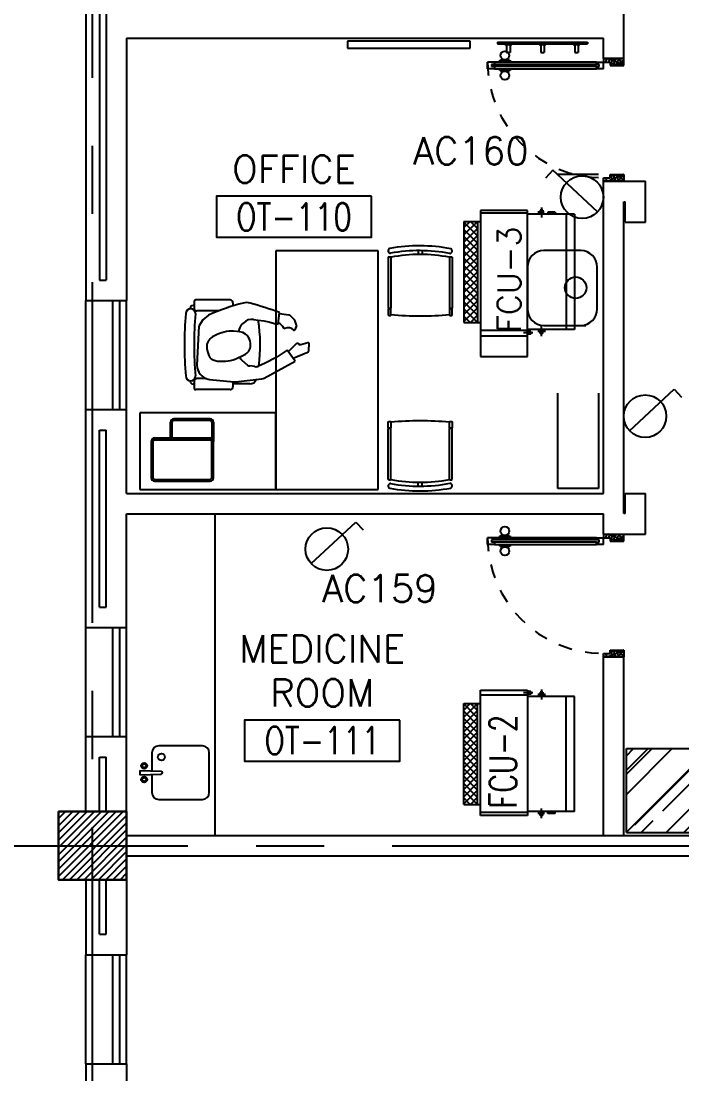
# Model space of a CAD drawing. Extents: x -0.4 to 91.9, y -1.1 to 78.4.
# Drawn here: x 9.62 to 14.48, y 48.49 to 56.22 of the extents above; entities that cross this region are included whole.
import ezdxf
from ezdxf.enums import TextEntityAlignment as Align

# ---------------------------------------------------------------- set-up
doc = ezdxf.new("R2010")
doc.units = 0
doc.header["$MEASUREMENT"] = 0
doc.header["$PDMODE"] = 34
doc.linetypes.add('CENTERX2', pattern=[4, 2.5, -0.5, 0.5, -0.5])
doc.linetypes.add('HIDDEN', pattern=[0.375, 0.25, -0.125])
doc.layers.get('0').update_dxf_attribs({"color": 11, "linetype": 'CONTINUOUS'})
doc.layers.get('DEFPOINTS').update_dxf_attribs({"color": 11, "linetype": 'CONTINUOUS'})
for name, color, linetype in [('AX-DIM', 11, 'CONTINUOUS'), ('AXES', 11, 'CENTERX2'), ('COL', 11, 'CONTINUOUS'), ('COUNTER', 11, 'CONTINUOUS'), ('DOOR', 11, 'CONTINUOUS'), ('E-SOCKETS', 4, 'CONTINUOUS'), ('FCU', 7, 'CONTINUOUS'), ('HAT', 11, 'CONTINUOUS'), ('INSUL', 11, 'CONTINUOUS'), ('NON-MEDICAL', 11, 'CONTINUOUS'), ('RM-BOX', 11, 'CONTINUOUS'), ('RM-NAME', 11, 'CONTINUOUS'), ('RM-NO', 11, 'CONTINUOUS'), ('TEXTN', 2, 'CONTINUOUS'), ('WALL', 11, 'CONTINUOUS'), ('WIN', 11, 'CONTINUOUS')]:
    doc.layers.add(name, color=color, linetype=linetype)
doc.styles.add('ROMANS', font='ROMANS.shx', dxfattribs={"width": 0.6})
doc.dimstyles.new('STANDARD in', dxfattribs={"dimtxt": 0.24, "dimasz": 0.1, "dimexe": 0.07, "dimexo": 0.05, "dimgap": 0.05, "dimtad": 1, "dimdec": 0, "dimlfac": 1000, "dimzin": 0, "dimdsep": 46, "dimtxsty": 'ROMANS', "dimblk": 'ARCHTICK', "dimcen": 0.05, "dimdle": 0.05, "dimclrd": 7, "dimclre": 7, "dimclrt": 2, "dimadec": 0, "dimazin": 0, "dimtfac": 1, "dimtdec": 0, "dimtmove": 2, "dimatfit": 3, "dimldrblk": 'ARCHTICK', "dimfxl": 0, "dimtolj": 1, "dimtzin": 0, "dimarcsym": 0})

# ---------------------------------------------------------------- blocks, each defined once
blk = doc.blocks.new('RM1')
at = {"layer": 'RM-BOX'}
blk.add_lwpolyline([(569.9, -200), (-569.9, -200), (-569.9, -500), (569.9, -500)], close=True, dxfattribs=at)
at = {"layer": 'RM-NAME', "style": 'ROMANS'}
for tag, p in [('ROOMNAME1', (0, 323.8)), ('ROOMNAME2', (0, 0))]:
    blk.add_attdef(tag, text='', height=200, dxfattribs=at).set_placement(p, align=Align.MIDDLE)
at = {"layer": 'RM-NO', "style": 'ROMANS', "width": 0.8}
blk.add_attdef('ROOMNO', text='', height=200, dxfattribs=at).set_placement((0, -350), align=Align.MIDDLE)
blk = doc.blocks.new('*X55')
at = {"color": 0}
for p, q in [((24139.2, 162714.5), (24614.5, 163189.7)), ((24139.2, 162767.5), (24561.4, 163189.7)), ((24139.2, 162820.5), (24508.4, 163189.7)), ((24139.2, 162873.6), (24455.4, 163189.7)), ((24139.2, 162926.6), (24402.4, 163189.7)), ((24139.2, 162979.6), (24349.3, 163189.7)), ((24139.2, 163032.7), (24296.3, 163189.7)), ((24139.2, 163085.7), (24243.3, 163189.7)), ((24139.2, 163138.7), (24190.2, 163189.7)), ((24167.5, 162689.7), (24639.2, 163161.4)), ((24220.5, 162689.7), (24639.2, 163108.4)), ((24273.6, 162689.7), (24639.2, 163055.4)), ((24326.6, 162689.7), (24639.2, 163002.3)), ((24379.6, 162689.7), (24639.2, 162949.3)), ((24432.7, 162689.7), (24639.2, 162896.3)), ((24485.7, 162689.7), (24639.2, 162843.2)), ((24538.7, 162689.7), (24639.2, 162790.2)), ((24591.8, 162689.7), (24639.2, 162737.2))]:
    blk.add_line(p, q, dxfattribs=at)
blk = doc.blocks.new('_ARCHTICK')
at = {"color": 0, "linetype": 'ByBlock', "const_width": 0.15}
blk.add_lwpolyline([(-0.5, -0.5), (0.5, 0.5)], dxfattribs=at)
blk = doc.blocks.new('*D166')
at = {"layer": 'AX-DIM', "color": 7, "lineweight": -2, "ltscale": 0.3}
for p, q in [((9.8048, 64.82), (1.6133, 64.82)), ((1.6833, 5.45), (1.6833, 64.87)), ((10.4833, 5.5), (1.6133, 5.5))]:
    blk.add_line(p, q, dxfattribs=at)
at = {"layer": 'DEFPOINTS', "color": 0, "ltscale": 0.3}
for p in [(1.6833, 64.82), (9.8548, 64.82), (10.5333, 5.5)]:
    blk.add_point(p, dxfattribs=at)
at = {"layer": 'AX-DIM', "color": 7, "lineweight": -2, "ltscale": 0.3, "xscale": 0.1, "yscale": 0.1, "zscale": 0.1}
for p, rotation in [((1.6833, 64.82), 90), ((1.6833, 5.5), 270)]:
    blk.add_blockref('_ARCHTICK', p, dxfattribs=dict(at, rotation=rotation))
at = {"layer": 'AX-DIM', "color": 2, "ltscale": 0.3, "insert": (1.5133, 35.16), "char_height": 0.24, "attachment_point": 5, "rotation": 90, "style": 'ROMANS'}
blk.add_mtext('\\A1;59320', dxfattribs=at)
blk = doc.blocks.new('COL50')
at = {"layer": 'COL'}
blk.add_lwpolyline([(-250, 250), (-250, -250), (250, -250), (250, 250)], close=True, dxfattribs=at)
blk = doc.blocks.new('*D150')
at = {"layer": 'AX-DIM', "color": 7, "lineweight": -2, "ltscale": 0.3}
for p, q in [((4.675, 40.87), (4.675, 77.0684)), ((9.9, 64.87), (9.9, 77.0684)), ((4.625, 76.9984), (9.95, 76.9984))]:
    blk.add_line(p, q, dxfattribs=at)
at = {"layer": 'DEFPOINTS', "color": 0, "ltscale": 0.3}
for p in [(9.9, 76.9984), (9.9, 64.82), (4.675, 40.82)]:
    blk.add_point(p, dxfattribs=at)
at = {"layer": 'AX-DIM', "color": 7, "lineweight": -2, "ltscale": 0.3, "xscale": 0.1, "yscale": 0.1, "zscale": 0.1, "rotation": 180}
blk.add_blockref('_ARCHTICK', (4.675, 76.9984), dxfattribs=at)
at = {"layer": 'AX-DIM', "color": 7, "lineweight": -2, "ltscale": 0.3, "xscale": 0.1, "yscale": 0.1, "zscale": 0.1}
blk.add_blockref('_ARCHTICK', (9.9, 76.9984), dxfattribs=at)
at = {"layer": 'AX-DIM', "color": 2, "ltscale": 0.3, "insert": (7.2875, 77.1684), "char_height": 0.24, "attachment_point": 5, "style": 'ROMANS'}
blk.add_mtext('\\A1;5225', dxfattribs=at)
blk = doc.blocks.new('A1')
at = {"layer": 'COUNTER'}
for p, q in [((1318.5, 0), (0, 0)), ((0, 0), (0, -600)), ((2050, -731.5), (1318.5, 0)), ((1070, -600), (0, -600)), ((1450, -980), (1070, -600)), ((2050, -4775), (2050, -731.5)), ((1450, -4312.5), (1450, -980)), ((-1480, -4312.5), (1450, -4312.5)), ((-1480, -4927.4), (-1480, -4312.5)), ((-1480, -4927.4), (1550, -4927.4))]:
    blk.add_line(p, q, dxfattribs=at)
blk = doc.blocks.new('DOOR90')
at = {"layer": 'DOOR', "color": 0, "linetype": 'ByBlock'}
for p, q in [((-150, 0), (-150, -25)), ((-150, 0), (0, 0)), ((0, -50), (0, 0)), ((-1000, -25), (-1000, -75)), ((-1000, -75), (-1000, -25)), ((-950, -25), (-1000, -25)), ((-950, -75), (-1000, -75)), ((-970, -42), (-970, -58)), ((-950, -42), (-970, -42)), ((-950, -58), (-970, -58)), ((-950, -25), (-950, -42)), ((-950, -58), (-950, -75)), ((-917.6, -25), (-917.6, -17.8)), ((-827.6, -17.8), (-917.6, -17.8)), ((-917.6, -75), (-917.6, -82.2)), ((-905, -17.8), (-905, -8.8)), ((-905, -8.8), (-840.2, -8.8)), ((-905, -17.8), (-840.2, -17.8)), ((-840.2, -17.8), (-840.2, -8.8)), ((-827.6, -25), (-827.6, -17.8)), ((-827.6, -75), (-827.6, -82.2)), ((-200, -42), (-200, -25)), ((-200, -25), (-150, -25)), ((-180, -42), (-200, -42)), ((-200, -75), (-200, -58)), ((-200, -58), (-180, -58)), ((-150, -75), (-200, -75)), ((-180, -58), (-180, -42)), ((-150, -75), (-150, -25)), ((-150, -25), (-100, -25)), ((-100, -25), (-100, -50)), ((-100, -50), (0, -50)), ((-827.6, -82.2), (-917.6, -82.2)), ((-905, -82.2), (-905, -91.2)), ((-905, -82.2), (-840.2, -82.2)), ((-905, -91.2), (-840.2, -91.2)), ((-840.2, -82.2), (-840.2, -91.2)), ((-150, -900), (-150, -875)), ((-150, -875), (-100, -875)), ((0, -900), (-150, -900)), ((-150, -900), (0, -900)), ((-100, -850), (0, -850)), ((-100, -875), (-100, -850)), ((0, -850), (0, -900))]:
    blk.add_line(p, q, dxfattribs=at)
at = {"layer": 'DOOR', "color": 9, "linetype": 'ByBlock'}
for p, q in [((0, -50), (-113.7, 0)), ((0, -50), (-40.1, 0)), ((0, -50), (-100, -36.6)), ((0, -850), (-113.7, -900)), ((0, -850), (-100, -863.4)), ((0, -850), (-40.1, -900))]:
    blk.add_line(p, q, dxfattribs=at)
at = {"layer": 'DOOR', "linetype": 'ByBlock'}
for p, q in [((-200, -25), (-950, -25)), ((-200, -42), (-950, -42)), ((-200, -58), (-950, -58)), ((-950, -75), (-200, -75))]:
    blk.add_line(p, q, dxfattribs=at)
at = {"layer": 'DOOR', "color": 0, "linetype": 'ByBlock'}
for centre in [(-872.6, 23.5), (-872.6, -123.5)]:
    blk.add_circle(centre, 32.4, dxfattribs=at)
at = {"layer": 'DOOR', "color": 9, "linetype": 'ByBlock'}
for centre, radius, start, end in [((0, -50), 154.4, 161.10529, 166.28577), ((0, -50), 134.4, 158.15985, 169.28002), ((0, -50), 94.4, 148.01819, 180), ((0, -50), 74.4, 137.77643, 180), ((0, -50), 114.4, 154.08384, 167.37743), ((0, -50), 54.4, 113.20738, 180), ((0, -50), 34.4, 90, 180), ((0, -50), 14.4, 90, 180), ((0, -850), 154.4, 193.71423, 198.89471), ((0, -850), 134.4, 190.71998, 201.84015), ((0, -850), 94.4, 180, 211.98181), ((0, -850), 74.4, 180, 222.22357), ((0, -850), 54.4, 180, 246.79262), ((0, -850), 34.4, 180, 270), ((0, -850), 14.4, 180, 270)]:
    blk.add_arc(centre, radius, start, end, dxfattribs=at)
at = {"layer": 'DOOR', "linetype": 'HIDDEN', "ltscale": 0.5}
blk.add_arc((-150, -25), 850, 180, 270, dxfattribs=at)
blk = doc.blocks.new('*X190')
at = {"color": 0}
for p, q in [((16890.5, -2466.6), (16943.5, -2413.6)), ((16890.5, -2519.6), (16990.5, -2419.6)), ((16990.5, -2565.5), (16890.5, -2465.5)), ((16990.5, -2512.5), (16891.6, -2413.6)), ((16990.5, -2459.4), (16944.6, -2413.6)), ((16890.5, -2572.6), (16990.5, -2472.6)), ((16990.5, -2618.5), (16890.5, -2518.5)), ((16890.5, -2625.7), (16990.5, -2525.7)), ((16990.5, -2671.6), (16890.5, -2571.6)), ((16890.5, -2678.7), (16990.5, -2578.7)), ((16990.5, -2724.6), (16890.5, -2624.6)), ((16890.5, -2731.7), (16990.5, -2631.7)), ((16990.5, -2777.6), (16890.5, -2677.6)), ((16890.5, -2784.8), (16990.5, -2684.8)), ((16990.5, -2830.7), (16890.5, -2730.7)), ((16890.5, -2837.8), (16990.5, -2737.8)), ((16990.5, -2883.7), (16890.5, -2783.7)), ((16890.5, -2890.8), (16990.5, -2790.8)), ((16990.5, -2936.7), (16890.5, -2836.7)), ((16890.5, -2943.9), (16990.5, -2843.9)), ((16990.5, -2989.8), (16890.5, -2889.8)), ((16890.5, -2996.9), (16990.5, -2896.9)), ((16990.5, -3042.8), (16890.5, -2942.8)), ((16890.5, -3049.9), (16990.5, -2949.9)), ((16990.5, -3095.8), (16890.5, -2995.8)), ((16890.5, -3103), (16990.5, -3003)), ((16990.5, -3148.9), (16890.5, -3048.9)), ((16891.5, -3154.9), (16990.5, -3056)), ((16943.5, -3154.9), (16890.5, -3101.9)), ((16944.6, -3154.9), (16990.5, -3109))]:
    blk.add_line(p, q, dxfattribs=at)
blk = doc.blocks.new('WHE06')
at = {"color": 2}
for p, q in [((689, 621.5), (346.1, 621.5)), ((346.1, 621.5), (346.1, 469.1)), ((689, 469.1), (689, 621.5)), ((242.1, 472.2), (242.1, 399.5)), ((60.3, -422.2), (60.3, 422.2)), ((212.3, 437.2), (269.1, 437.2)), ((232.1, 452.2), (232.1, 422.2)), ((232.1, 452.2), (252.1, 452.2)), ((252.1, 452.2), (252.1, 422.2)), ((305, 447.6), (373.3, 447.6)), ((321.1, 457.6), (321.1, 437.6)), ((321.1, 457.6), (346.1, 457.6)), ((321.1, 437.6), (346.1, 437.6)), ((346.1, 430.4), (689, 430.4)), ((811.2, 370.7), (689, 370.7)), ((711.2, -370.7), (711.2, 370.7)), ((811.2, -370.7), (811.2, 370.7)), ((811.2, -370.7), (689, -370.7)), ((141.6, -437.2), (141.6, -422.2)), ((141.6, -437.2), (196.6, -437.2)), ((196.6, -437.2), (196.6, -422.2)), ((221.4, -437.2), (269.1, -437.2)), ((232.1, -452.2), (232.1, -422.2)), ((232.1, -452.2), (252.1, -452.2)), ((242.1, -472.2), (242.1, -399.5)), ((252.1, -452.2), (252.1, -422.2)), ((346.1, -430.4), (689, -430.4))]:
    blk.add_line(p, q, dxfattribs=at)
at = {"color": 6}
for p, q in [((346.1, 469.1), (346.1, -450.8)), ((689, 469.1), (346.1, 469.1)), ((689, -450.8), (689, 469.1)), ((0, -422.2), (0, 422.2)), ((0, 422.2), (346.1, 422.2)), ((0, -422.2), (346.1, -422.2)), ((346.1, -450.8), (689, -450.8))]:
    blk.add_line(p, q, dxfattribs=at)
at = {"color": 2}
blk.add_blockref('*X190', (-16179.3, 2784.3), dxfattribs=at)
blk = doc.blocks.new('*X208')
at = {"color": 0}
for p, q in [((16890.5, -2466.6), (16943.5, -2413.6)), ((16890.5, -2519.6), (16990.5, -2419.6)), ((16990.5, -2565.5), (16890.5, -2465.5)), ((16990.5, -2512.5), (16891.6, -2413.6)), ((16990.5, -2459.4), (16944.6, -2413.6)), ((16890.5, -2572.6), (16990.5, -2472.6)), ((16990.5, -2618.5), (16890.5, -2518.5)), ((16890.5, -2625.7), (16990.5, -2525.7)), ((16990.5, -2671.6), (16890.5, -2571.6)), ((16890.5, -2678.7), (16990.5, -2578.7)), ((16990.5, -2724.6), (16890.5, -2624.6)), ((16890.5, -2731.7), (16990.5, -2631.7)), ((16990.5, -2777.6), (16890.5, -2677.6)), ((16890.5, -2784.8), (16990.5, -2684.8)), ((16990.5, -2830.7), (16890.5, -2730.7)), ((16890.5, -2837.8), (16990.5, -2737.8)), ((16990.5, -2883.7), (16890.5, -2783.7)), ((16890.5, -2890.8), (16990.5, -2790.8)), ((16990.5, -2936.7), (16890.5, -2836.7)), ((16890.5, -2943.9), (16990.5, -2843.9)), ((16990.5, -2989.8), (16890.5, -2889.8)), ((16890.5, -2996.9), (16990.5, -2896.9)), ((16990.5, -3042.8), (16890.5, -2942.8)), ((16890.5, -3049.9), (16990.5, -2949.9)), ((16990.5, -3095.8), (16890.5, -2995.8)), ((16890.5, -3103), (16990.5, -3003)), ((16990.5, -3148.9), (16890.5, -3048.9)), ((16891.5, -3154.9), (16990.5, -3056)), ((16943.5, -3154.9), (16890.5, -3101.9)), ((16944.6, -3154.9), (16990.5, -3109))]:
    blk.add_line(p, q, dxfattribs=at)

msp = doc.modelspace()

# ---------------------------------------------------------------- hatches: boundary and pattern name
at = {"layer": 'COUNTER'}
h = msp.add_hatch(dxfattribs=at)
h.set_pattern_fill('AR-RROOF', color=11, scale=0.3, angle=45, style=0)
h.set_pattern_definition([(45, (-275968.1855, -57293.01293), (0.25455844123, 0.67882250994), [4.5, -0.6, 1.5, -0.3]), (45, (-275968.00943, -57292.62473), (-0.49426764005, 0.07000357134), [0.9, -0.099, 1.8, -0.225]), (45, (-275968.25975, -57292.72655), (0.96095811563, 1.24521504167), [2.4, -0.42, 1.2, -0.3])])
h.paths.add_polyline_path([(16.62, 54.595), (17, 54.215), (17, 53.77), (17.35, 53.77), (17.35, 54.7135), (16.8685, 55.195), (15.55, 55.195), (15.55, 54.595)])
h.paths.add_polyline_path([(17.35, 53.77), (17, 53.77), (17, 50.8825), (14.07, 50.8825), (14.07, 50.2676), (17.1, 50.2676), (17.1, 50.42), (17.35, 50.42)])
h.paths.add_polyline_path([(17.6, 53.77), (17.35, 53.77), (17.35, 50.42), (17.6, 50.42)])
h.paths.add_polyline_path([(17.35, 54.7135), (17.35, 53.77), (17.6, 53.77), (17.6, 54.4635)])

# ---------------------------------------------------------------- linework, layer by layer
at = {"layer": 'AXES'}
for p, q in [((10.15, 43.805), (10.15, 77.6984)), ((0.35, 50.17), (68.39, 50.17))]:
    msp.add_line(p, q, dxfattribs=at)
at = {"layer": 'E-SOCKETS'}
for p, q in [((13.5303, 55.1271), (13.4758, 55.0686)), ((13.8581, 54.822), (13.5303, 55.1271)), ((14.0919, 53.2148), (14.4197, 53.52)), ((14.4197, 53.52), (14.4742, 53.4615)), ((11.755, 52.2398), (12.0828, 52.5449)), ((12.0828, 52.5449), (12.1373, 52.4864))]:
    msp.add_line(p, q, dxfattribs=at)
for centre in [(13.7438, 54.9284), (14.2063, 53.3213), (11.8694, 52.3462)]:
    msp.add_circle(centre, 0.1562, dxfattribs=at)
at = {"layer": 'FCU', "color": 7}
for p, q in [((12.9993, 51.3122), (13.3422, 51.3122)), ((12.9993, 50.3922), (12.9993, 51.3122)), ((13.3422, 51.3122), (13.3422, 50.3922)), ((13.3672, 51.3007), (13.3422, 51.3007)), ((13.3672, 51.3007), (13.3672, 51.2807)), ((13.4461, 51.3152), (13.4461, 51.2425)), ((13.3422, 51.2735), (12.9993, 51.2735)), ((13.3832, 51.2907), (13.315, 51.2907)), ((13.3672, 51.2807), (13.3422, 51.2807)), ((13.6882, 51.2653), (13.3422, 51.2653)), ((13.4759, 51.2803), (13.4192, 51.2803)), ((13.4361, 51.2953), (13.4361, 51.2653)), ((13.4561, 51.2953), (13.4361, 51.2953)), ((13.4561, 51.2953), (13.4561, 51.2653)), ((13.6279, 50.4208), (13.6279, 51.2653)), ((13.6882, 50.4208), (13.6882, 51.2653)), ((12.877, 50.4724), (12.877, 51.2137)), ((12.877, 51.2137), (12.9993, 51.2137)), ((12.977, 50.4724), (12.977, 51.2137)), ((12.877, 50.4724), (12.9993, 50.4724)), ((13.3422, 50.4126), (12.9993, 50.4126)), ((13.3422, 50.3922), (12.9993, 50.3922)), ((13.6882, 50.4208), (13.3422, 50.4208)), ((13.4669, 50.4058), (13.4192, 50.4058)), ((13.4361, 50.3908), (13.4361, 50.4208)), ((13.4561, 50.3908), (13.4361, 50.3908)), ((13.4461, 50.3709), (13.4461, 50.4436)), ((13.4561, 50.3908), (13.4561, 50.4208)), ((13.4917, 50.4058), (13.4917, 50.4208)), ((13.5466, 50.4058), (13.4917, 50.4058)), ((13.5466, 50.4058), (13.5466, 50.4208))]:
    msp.add_line(p, q, dxfattribs=at)
at = {"layer": 'FCU', "color": 6}
for p, q in [((12.9993, 51.3122), (13.3422, 51.3122)), ((12.9993, 50.3922), (12.9993, 51.3122)), ((13.3422, 51.3122), (13.3422, 50.3922)), ((13.6882, 51.2653), (13.3422, 51.2653)), ((13.6882, 50.4208), (13.6882, 51.2653)), ((13.3422, 50.3922), (12.9993, 50.3922)), ((13.6882, 50.4208), (13.3422, 50.4208))]:
    msp.add_line(p, q, dxfattribs=at)
at = {"layer": 'FCU', "color": 3}
for p, q in [((13.3672, 51.3007), (13.3422, 51.3007)), ((13.3672, 51.3007), (13.3672, 51.2807)), ((13.4461, 51.3152), (13.4461, 51.2425)), ((13.3422, 51.2735), (12.9993, 51.2735)), ((13.3832, 51.2907), (13.315, 51.2907)), ((13.3672, 51.2807), (13.3422, 51.2807)), ((13.4759, 51.2803), (13.4192, 51.2803)), ((13.4361, 51.2953), (13.4361, 51.2653)), ((13.4561, 51.2953), (13.4361, 51.2953)), ((13.4561, 51.2953), (13.4561, 51.2653)), ((13.6279, 50.4208), (13.6279, 51.2653)), ((12.877, 50.4724), (12.877, 51.2137)), ((12.877, 51.2137), (12.9993, 51.2137)), ((12.977, 50.4724), (12.977, 51.2137)), ((12.877, 50.4724), (12.9993, 50.4724)), ((13.3422, 50.4126), (12.9993, 50.4126)), ((13.4669, 50.4058), (13.4192, 50.4058)), ((13.4361, 50.3908), (13.4361, 50.4208)), ((13.4561, 50.3908), (13.4361, 50.3908)), ((13.4461, 50.3709), (13.4461, 50.4436)), ((13.4561, 50.3908), (13.4561, 50.4208)), ((13.4917, 50.4058), (13.4917, 50.4208)), ((13.5466, 50.4058), (13.4917, 50.4058)), ((13.5466, 50.4058), (13.5466, 50.4208))]:
    msp.add_line(p, q, dxfattribs=at)
at = {"layer": 'INSUL'}
for p, q in [((10.2, 57.12), (10.2, 54.32)), ((10.25, 57.12), (10.25, 54.32)), ((10.2, 54.32), (10.25, 54.32)), ((10.2, 51.92), (10.2, 53.22)), ((10.2, 53.22), (10.25, 53.22)), ((10.25, 51.92), (10.25, 53.22)), ((10.2, 51.92), (10.25, 51.92)), ((10.2, 50.82), (10.25, 50.82)), ((10.2, 50.42), (10.2, 50.82)), ((10.25, 50.42), (10.25, 50.82)), ((10.2, 49.52), (10.2, 49.92)), ((10.25, 49.52), (10.25, 49.92)), ((10.2, 49.52), (10.25, 49.52))]:
    msp.add_line(p, q, dxfattribs=at)
at = {"layer": 'NON-MEDICAL'}
for p, q in [((12.9225, 56.0729), (12.0225, 56.0729)), ((12.0225, 56.0729), (12.0225, 56.0229)), ((12.0225, 56.0229), (12.9225, 56.0229)), ((12.9225, 56.0229), (12.9225, 56.0729)), ((13.1226, 56.0664), (13.783, 56.0664)), ((13.1226, 56.0664), (13.1226, 56.0537)), ((13.1226, 56.0537), (13.783, 56.0537)), ((13.1778, 56.0537), (13.1778, 56.0487)), ((13.1778, 56.0487), (13.2278, 56.0487)), ((13.1901, 56.0487), (13.1901, 55.9902)), ((13.2155, 56.0487), (13.2155, 55.9902)), ((13.2278, 56.0537), (13.2278, 56.0487)), ((13.4278, 56.0537), (13.4278, 56.0487)), ((13.4278, 56.0487), (13.4778, 56.0487)), ((13.4401, 56.0487), (13.4401, 55.9902)), ((13.4655, 56.0487), (13.4655, 55.9902)), ((13.4778, 56.0537), (13.4778, 56.0487)), ((13.6778, 56.0537), (13.6778, 56.0487)), ((13.6778, 56.0487), (13.7278, 56.0487)), ((13.6901, 56.0487), (13.6901, 55.9902)), ((13.7155, 56.0487), (13.7155, 55.9902)), ((13.7278, 56.0537), (13.7278, 56.0487)), ((13.783, 56.0664), (13.783, 56.0537)), ((13.1901, 55.9902), (13.2155, 55.9902)), ((13.4401, 55.9902), (13.4655, 55.9902)), ((13.6901, 55.9902), (13.7155, 55.9902)), ((13.5655, 55.0969), (13.8655, 55.0969)), ((12.2463, 54.5339), (11.4963, 54.5339)), ((11.4963, 54.5339), (11.4963, 52.7839)), ((12.2463, 52.7839), (12.2463, 54.5339)), ((12.324, 54.491), (12.3208, 54.4878)), ((12.3208, 54.4878), (12.3208, 54.1143)), ((12.324, 54.491), (12.3375, 54.491)), ((12.3375, 54.491), (12.3408, 54.4878)), ((12.3408, 54.4878), (12.3408, 54.1143)), ((12.5401, 54.5362), (12.5401, 54.5082)), ((12.5706, 54.5362), (12.5706, 54.5082)), ((12.774, 54.491), (12.7708, 54.4878)), ((12.7708, 54.4878), (12.7708, 54.1143)), ((12.774, 54.491), (12.7875, 54.491)), ((12.7875, 54.491), (12.7908, 54.4878)), ((12.7908, 54.4878), (12.7908, 54.1143)), ((13.7343, 54.5361), (13.4627, 54.5361)), ((13.3424, 54.4158), (13.3424, 54.1078)), ((13.8546, 54.1078), (13.8546, 54.4158)), ((10.895, 54.1605), (10.895, 54.1134)), ((11.1605, 54.1743), (10.9088, 54.1743)), ((10.8668, 54.113), (10.8668, 54.1096)), ((10.895, 54.1338), (10.8876, 54.1338)), ((11.0749, 54.0933), (10.9152, 54.0933)), ((11.1808, 54.154), (11.1808, 54.1302)), ((11.5119, 53.9958), (11.5233, 54.081)), ((12.324, 54.111), (12.3208, 54.1143)), ((12.324, 54.111), (12.3375, 54.111)), ((12.3408, 54.1143), (12.3375, 54.111)), ((12.774, 54.111), (12.7708, 54.1143)), ((12.774, 54.111), (12.7875, 54.111)), ((12.7908, 54.1143), (12.7875, 54.111)), ((10.9586, 54.0285), (10.9302, 53.9831)), ((11.0024, 54.0629), (10.9586, 54.0285)), ((11.2445, 53.9909), (11.2599, 54.007)), ((11.3311, 54.0311), (11.3334, 54.0307)), ((11.3334, 54.0307), (11.3656, 54.0271)), ((11.3656, 54.0271), (11.4072, 54.0206)), ((11.4072, 54.0206), (11.4445, 54.0133)), ((11.4445, 54.0133), (11.4869, 54.0023)), ((10.9302, 53.9831), (10.9145, 53.6954)), ((11.2207, 53.9407), (11.2343, 53.9711)), ((11.2343, 53.9711), (11.2445, 53.9909)), ((11.4869, 54.0023), (11.5119, 53.9958)), ((13.4627, 53.9875), (13.7706, 53.9875)), ((11.5784, 53.8059), (11.4973, 53.7517)), ((11.6369, 53.7255), (11.5784, 53.8059)), ((11.2387, 53.739), (11.2332, 53.7558)), ((11.2782, 53.7026), (11.2387, 53.739)), ((11.4184, 53.7115), (11.3689, 53.689)), ((11.4104, 53.6008), (11.6369, 53.7255)), ((11.4973, 53.7517), (11.4184, 53.7115)), ((11.3411, 53.6849), (11.3056, 53.6897)), ((10.8668, 53.5809), (10.8668, 53.5774)), ((10.895, 53.5567), (10.8876, 53.5567)), ((10.895, 53.577), (10.895, 53.53)), ((10.9834, 53.5972), (10.9152, 53.5972)), ((10.998, 53.5922), (11.0094, 53.5908)), ((11.0094, 53.5908), (11.1873, 53.5725)), ((11.1808, 53.5732), (11.1808, 53.5364)), ((11.305, 53.5586), (11.1808, 53.5586)), ((11.1983, 53.5726), (11.3918, 53.5949)), ((11.1605, 53.5162), (10.9088, 53.5162)), ((13.5655, 52.7898), (13.5655, 53.4898)), ((13.8655, 53.4898), (13.8655, 52.7898)), ((10.4963, 53.3464), (10.4963, 52.7839)), ((11.4963, 53.3464), (10.4963, 53.3464)), ((11.4963, 52.7839), (11.4963, 53.3464)), ((10.7217, 53.1615), (10.7217, 53.2777)), ((10.7217, 53.1615), (10.7217, 53.2777)), ((10.7342, 53.1615), (10.7342, 53.2777)), ((10.7342, 53.1615), (10.7342, 53.2777)), ((11.0129, 53.3027), (10.7467, 53.3027)), ((11.0129, 53.3027), (10.7467, 53.3027)), ((11.0129, 53.2902), (10.7467, 53.2902)), ((11.0129, 53.2902), (10.7467, 53.2902)), ((11.0254, 53.2777), (11.0254, 53.1581)), ((11.0254, 53.2777), (11.0254, 53.1581)), ((11.0379, 53.2777), (11.0379, 53.1365)), ((11.0379, 53.2777), (11.0379, 53.1365)), ((12.324, 53.2332), (12.3208, 53.2299)), ((12.324, 53.2332), (12.3375, 53.2332)), ((12.3408, 53.2299), (12.3375, 53.2332)), ((12.774, 53.2332), (12.7708, 53.2299)), ((12.774, 53.2332), (12.7875, 53.2332)), ((12.7908, 53.2299), (12.7875, 53.2332)), ((10.6054, 53.1615), (11.0129, 53.1615)), ((10.6054, 53.1615), (11.0129, 53.1615)), ((12.3208, 52.8565), (12.3208, 53.2299)), ((12.3408, 52.8565), (12.3408, 53.2299)), ((12.7708, 52.8565), (12.7708, 53.2299)), ((12.7908, 52.8565), (12.7908, 53.2299)), ((10.5804, 53.1365), (10.5804, 52.8702)), ((10.5804, 53.1365), (10.5804, 52.8702)), ((10.5929, 53.1365), (10.5929, 52.8702)), ((10.5929, 53.1365), (10.5929, 52.8702)), ((10.6054, 53.149), (11.0129, 53.149)), ((10.6054, 53.149), (11.0129, 53.149)), ((11.0254, 52.8702), (11.0254, 53.1365)), ((11.0254, 52.8702), (11.0254, 53.1365)), ((11.0379, 52.8702), (11.0379, 53.1365)), ((11.0379, 52.8702), (11.0379, 53.1365)), ((10.6054, 52.8577), (11.0129, 52.8577)), ((10.6054, 52.8577), (11.0129, 52.8577)), ((10.6054, 52.8452), (11.0129, 52.8452)), ((10.6054, 52.8452), (11.0129, 52.8452)), ((12.324, 52.8532), (12.3208, 52.8565)), ((12.324, 52.8532), (12.3375, 52.8532)), ((12.3375, 52.8532), (12.3408, 52.8565)), ((12.774, 52.8532), (12.7708, 52.8565)), ((12.774, 52.8532), (12.7875, 52.8532)), ((12.7875, 52.8532), (12.7908, 52.8565)), ((10.4963, 52.7839), (11.4963, 52.7839)), ((11.4963, 52.7839), (12.2463, 52.7839)), ((11.4963, 52.7839), (12.2463, 52.7839)), ((12.5401, 52.808), (12.5401, 52.8361)), ((12.5706, 52.808), (12.5706, 52.8361)), ((13.8655, 52.7898), (13.5655, 52.7898)), ((11.05, 50.2413), (11.05, 52.608)), ((10.5863, 50.852), (10.5863, 50.7155)), ((10.9573, 50.9018), (10.6362, 50.9018)), ((11.0072, 50.559), (11.0072, 50.852)), ((10.4981, 50.7215), (10.4981, 50.6895)), ((10.4981, 50.7215), (10.6534, 50.7155)), ((10.4981, 50.6895), (10.6534, 50.6955)), ((10.5863, 50.6955), (10.5863, 50.559)), ((10.6362, 50.5092), (10.9573, 50.5092))]:
    msp.add_line(p, q, dxfattribs=at)
for points in [[(12.3208, 54.1078), (12.3208, 54.0643), (12.324, 54.061), (12.3375, 54.061), (12.3408, 54.0643), (12.3408, 54.1078), (12.3375, 54.111), (12.324, 54.111)], [(12.7708, 54.1078), (12.7708, 54.0643), (12.774, 54.061), (12.7875, 54.061), (12.7908, 54.0643), (12.7908, 54.1078), (12.7875, 54.111), (12.774, 54.111)], [(12.3208, 53.2365), (12.3208, 53.2799), (12.324, 53.2832), (12.3375, 53.2832), (12.3408, 53.2799), (12.3408, 53.2365), (12.3375, 53.2332), (12.324, 53.2332)], [(12.7708, 53.2365), (12.7708, 53.2799), (12.774, 53.2832), (12.7875, 53.2832), (12.7908, 53.2799), (12.7908, 53.2365), (12.7875, 53.2332), (12.774, 53.2332)]]:
    msp.add_lwpolyline(points, close=True, dxfattribs=at)
for points in [[(11.5225, 54.0741), (11.5904, 54.0659, -0.166504), (11.5992, 54.0616), (11.6299, 54.0313, -0.116666), (11.6336, 54.0253), (11.6458, 53.9892, -0.181583), (11.6454, 53.9786), (11.6352, 53.954, -0.566275), (11.6266, 53.9527, 0.372711), (11.5624, 53.9637, -0.458371), (11.5551, 53.9661, 0.210622), (11.5133, 54.0058)], [(11.1845, 53.9457, 0.128062), (11.0501, 53.9142, 0.215717), (10.9888, 53.8499), (10.9895, 53.8184), (10.9932, 53.7965), (11.0027, 53.7666, 0.242433), (11.0495, 53.7293, 0.136513), (11.2008, 53.7411), (11.2636, 53.7707, 0.297129), (11.3105, 53.8425, 0.138986), (11.2956, 53.8996, 0.105167), (11.2738, 53.9242), (11.254, 53.9344), (11.2306, 53.9395), (11.1846, 53.9453)], [(11.5873, 53.7942), (11.6508, 53.8565, -0.445833), (11.6594, 53.856), (11.6608, 53.8542, 0.30427), (11.6793, 53.8483), (11.7293, 53.8627, -0.509983), (11.7367, 53.8568), (11.7347, 53.8013, -0.292523), (11.724, 53.7858), (11.6239, 53.7438)]]:
    msp.add_lwpolyline(points, format="xyb", dxfattribs=at)
for centre, radius in [((13.6969, 54.2644), 0.0787), ((10.6558, 50.82), 0.0255), ((10.5292, 50.7553), 0.0217), ((10.5292, 50.7553), 0.014), ((10.5292, 50.6557), 0.0217), ((10.5292, 50.6557), 0.014)]:
    msp.add_circle(centre, radius, dxfattribs=at)
for centre, radius, start, end in [((12.3384, 54.5349), 0.018, 112.35344, 270.55688), ((12.5511, 53.3583), 1.2133, 79.15201, 100.42289), ((12.7726, 54.5333), 0.018, 269.44312, 67.64656), ((12.5511, 53.3582), 1.178, 79.17075, 100.4161), ((12.5558, 53.3644), 1.1438, 79.16569, 100.83431), ((13.4627, 54.4158), 0.1203, 90, 180), ((13.7343, 54.4158), 0.1203, 0, 90), ((10.9088, 54.1605), 0.0138, 90, 180), ((11.1605, 54.154), 0.0203, 0, 90), ((10.8709, 54.0742), 0.0356, 0, 180), ((10.8876, 54.113), 0.0208, 90, 180), ((10.9152, 54.1134), 0.0201, 180, 270), ((11.637, 52.6532), 1.5459, 104.29232, 114.23439), ((11.2803, 54.0531), 0.1013, 75.057, 104.29232), ((10.7318, 51.9977), 2.2286, 69.19751, 75.057), ((13.4627, 54.1078), 0.1203, 180, 270), ((13.7343, 54.1078), 0.1203, 270, 0), ((13.1906, 53.8452), 2.3664, 174.44787, 185.55213), ((13.1908, 53.8452), 2.2958, 174.2765, 185.7235), ((11.3185, 53.9511), 0.081, 81.07134, 136.37618), ((10.2982, 53.8452), 1.0829, 351.72399, 9.66859), ((12.5558, 56.2486), 2.1916, 264.36999, 275.63001), ((11.0264, 53.7006), 0.112, 182.67494, 255.29345), ((11.3125, 53.7399), 0.0506, 227.38127, 262.24497), ((11.3479, 53.7351), 0.0506, 262.24497, 294.4377), ((10.8709, 53.6163), 0.0356, 180, 0), ((10.8876, 53.5774), 0.0208, 180, 270), ((10.9152, 53.577), 0.0201, 90, 180), ((11.1925, 53.6229), 0.0506, 264.13003, 276.56656), ((11.305, 53.6084), 0.0498, 270, 338.59125), ((11.386, 53.6452), 0.0506, 276.56656, 298.84109), ((10.9088, 53.53), 0.0138, 180, 270), ((11.1605, 53.5364), 0.0203, 270, 0), ((10.7467, 53.2777), 0.025, 90, 180), ((10.7467, 53.2777), 0.025, 90, 180), ((10.7467, 53.2777), 0.0125, 90, 180), ((10.7467, 53.2777), 0.0125, 90, 180), ((11.0129, 53.2777), 0.025, 0, 90), ((11.0129, 53.2777), 0.025, 0, 90), ((11.0129, 53.2777), 0.0125, 0, 90), ((11.0129, 53.2777), 0.0125, 0, 90), ((12.5558, 51.0956), 2.1916, 84.36999, 95.63001), ((10.6054, 53.1365), 0.025, 90, 180), ((10.6054, 53.1365), 0.025, 90, 180), ((11.0129, 53.1365), 0.025, 0, 90), ((11.0129, 53.1365), 0.025, 0, 90), ((10.6054, 53.1365), 0.0125, 90, 180), ((10.6054, 53.1365), 0.0125, 90, 180), ((11.0129, 53.1365), 0.0125, 0, 90), ((11.0129, 53.1365), 0.0125, 0, 90), ((10.6054, 52.8702), 0.025, 180, 270), ((10.6054, 52.8702), 0.025, 180, 270), ((10.6054, 52.8702), 0.0125, 180, 270), ((10.6054, 52.8702), 0.0125, 180, 270), ((11.0129, 52.8702), 0.025, 270, 0), ((11.0129, 52.8702), 0.025, 270, 0), ((11.0129, 52.8702), 0.0125, 270, 0), ((11.0129, 52.8702), 0.0125, 270, 0), ((12.5558, 53.9799), 1.1438, 259.16569, 280.83431), ((12.3384, 52.8093), 0.018, 89.44312, 247.64656), ((12.5511, 53.986), 1.2133, 259.57711, 280.84799), ((12.5511, 53.986), 1.178, 259.5839, 280.82925), ((12.7726, 52.811), 0.018, 292.35344, 90.55688), ((10.6362, 50.852), 0.0499, 90, 180), ((10.9573, 50.852), 0.0499, 0, 90), ((10.6534, 50.7055), 0.00997, 270, 90), ((10.6362, 50.559), 0.0499, 180, 270), ((10.9573, 50.559), 0.0499, 270, 0)]:
    msp.add_arc(centre, radius, start, end, dxfattribs=at)
at = {"layer": 'WALL'}
for p, q in [((10.1, 57.12), (10.1, 54.17)), ((14.05, 55.945), (14.05, 56.395)), ((10.4, 56.095), (10.4, 54.17)), ((10.4, 56.095), (13.9, 56.095)), ((13.9, 55.945), (13.9, 56.095)), ((13.9, 55.045), (14.21, 55.045)), ((13.9, 52.755), (13.9, 55.045)), ((14.21, 54.745), (14.21, 55.045)), ((14.05, 52.6081), (14.0501, 54.895)), ((14.0501, 54.895), (14.0601, 54.895)), ((14.0601, 54.745), (14.0601, 54.895)), ((14.0601, 54.745), (14.21, 54.745)), ((10.1, 54.17), (10.4, 54.17)), ((10.1, 51.77), (10.1, 53.37)), ((10.1, 53.37), (10.4, 53.37)), ((10.4, 52.755), (10.4, 53.37)), ((10.4, 52.755), (13.9, 52.755)), ((14.06, 52.6081), (14.06, 52.755)), ((14.06, 52.755), (14.21, 52.755)), ((14.21, 52.455), (14.21, 52.755)), ((10.4, 51.77), (10.4, 52.605)), ((10.4, 52.605), (13.9, 52.605)), ((13.9, 52.455), (13.9, 52.605)), ((14.06, 52.6081), (14.05, 52.6081)), ((13.9, 52.455), (14.21, 52.455)), ((10.1, 51.77), (10.4, 51.77)), ((13.9, 51.555), (14.05, 51.555)), ((13.9, 50.2413), (13.9, 51.5549)), ((14.05, 50.2413), (14.05, 51.555)), ((10.1, 50.97), (10.4, 50.97)), ((10.1, 50.42), (10.1, 50.97)), ((10.4, 50.42), (10.4, 50.97)), ((10.4, 50.245), (14.875, 50.245)), ((10.4, 50.095), (14.875, 50.095)), ((10.1, 49.92), (10.1, 49.37)), ((10.4, 49.92), (10.4, 49.37)), ((10.1, 49.37), (10.4, 49.37)), ((10.1, 48.57), (10.1, 46.97)), ((10.1, 48.57), (10.4, 48.57)), ((10.4, 48.57), (10.4, 46.97))]:
    msp.add_line(p, q, dxfattribs=at)
at = {"layer": 'WALL', "linetype": 'ByBlock'}
msp.add_line((14.05, 55.945), (13.9, 55.945), dxfattribs=at)
at = {"layer": 'WALL', "linetype": 'ByBlock', "ltscale": 0.3}
msp.add_lwpolyline([(9.9, 50.42), (10.4, 50.42), (10.4, 49.92), (9.9, 49.92)], close=True, dxfattribs=at)
at = {"layer": 'WIN'}
for p, q in [((10.1, 53.37), (10.1, 54.17)), ((10.3, 53.37), (10.3, 54.17)), ((10.35, 53.37), (10.35, 54.17)), ((10.4, 53.37), (10.4, 54.17)), ((10.1, 50.97), (10.1, 51.77)), ((10.3, 50.97), (10.3, 51.77)), ((10.35, 50.97), (10.35, 51.77)), ((10.4, 50.97), (10.4, 51.77)), ((10.1, 48.57), (10.1, 49.37)), ((10.3, 48.57), (10.3, 49.37)), ((10.35, 48.57), (10.35, 49.37)), ((10.4, 48.57), (10.4, 49.37))]:
    msp.add_line(p, q, dxfattribs=at)

# ---------------------------------------------------------------- block references
at = {"layer": 'COL', "xscale": 0.001, "yscale": 0.001, "zscale": 0.001}
msp.add_blockref('COL50', (10.15, 50.17), dxfattribs=at)
at = {"layer": 'DOOR', "color": 0, "linetype": 'ByBlock', "ltscale": 0.3, "xscale": 0.001, "yscale": 0.001, "zscale": 0.001}
for p in [(14.05, 55.945), (14.05, 52.455)]:
    msp.add_blockref('DOOR90', p, dxfattribs=at)
at = {"layer": 'FCU', "linetype": 'ByBlock', "xscale": 0.0009999871253967285, "yscale": 0.001000002026557922, "zscale": 0.001, "rotation": 180}
msp.add_blockref('WHE06', (13.6882, 54.3804), dxfattribs=at)
at = {"layer": 'FCU', "color": 11, "extrusion": (0, 0, -1), "xscale": 0.0009999871253967285, "yscale": 0.001000002026557922, "zscale": -0.001}
msp.add_blockref('*X208', (-29.8675, 53.6273), dxfattribs=at)
at = {"layer": 'HAT', "xscale": 0.001, "yscale": 0.001, "zscale": 0.001}
msp.add_blockref('*X55', (-14.2392, -112.7697), dxfattribs=at)
at = {"layer": 'RM-NAME', "xscale": 0.001, "yscale": 0.001, "zscale": 0.001}
for p, values in [((11.6289, 55.1347), {'ROOMNO': 'OT-110', 'ROOMNAME2': 'OFFICE'}), ((11.8361, 51.2909), {'ROOMNO': 'OT-111', 'ROOMNAME2': 'ROOM', 'ROOMNAME1': 'MEDICINE'})]:
    msp.add_blockref('RM1', p, dxfattribs=at).add_auto_attribs(values)
at = {"layer": 'WALL', "xscale": 0.001, "yscale": 0.001, "zscale": 0.001}
msp.add_blockref('A1', (15.55, 55.195), dxfattribs=at)

# ---------------------------------------------------------------- texts
at = {"layer": 'E-SOCKETS', "style": 'ROMANS'}
for s, p in [('AC160', (12.5035, 55.168)), ('AC159', (11.8348, 51.9576))]:
    msp.add_text(s, height=0.2, dxfattribs=at).set_placement(p)
at = {"layer": 'TEXTN', "style": 'ROMANS'}
msp.add_text('FCU-3', height=0.17, rotation=90, dxfattribs=at).set_placement((13.2932, 53.9325))
at = {"layer": 'TEXTN', "style": 'ROMANS', "width": 0.75}
msp.add_text('FCU-2', height=0.2, rotation=90, dxfattribs=at).set_placement((13.2637, 50.4442))

# ---------------------------------------------------------------- dimensions: what is measured, and where the dimension line sits
at = {"layer": 'AX-DIM'}
dim = msp.add_linear_dim(base=(9.9, 76.9984), p1=(4.675, 40.82), p2=(9.9, 64.82), dimstyle='STANDARD in', dxfattribs=at)
dim.commit()
dim.dimension.update_dxf_attribs({"geometry": '*D150', "text_midpoint": (7.2875, 77.1684)})
dim = msp.add_linear_dim(base=(1.6833, 64.82), p1=(10.5333, 5.5), p2=(9.8548, 64.82), angle=90, dimstyle='STANDARD in', dxfattribs=at)
dim.commit()
dim.dimension.update_dxf_attribs({"geometry": '*D166', "text_midpoint": (1.5133, 35.16)})

doc.saveas('drawing.dxf')
